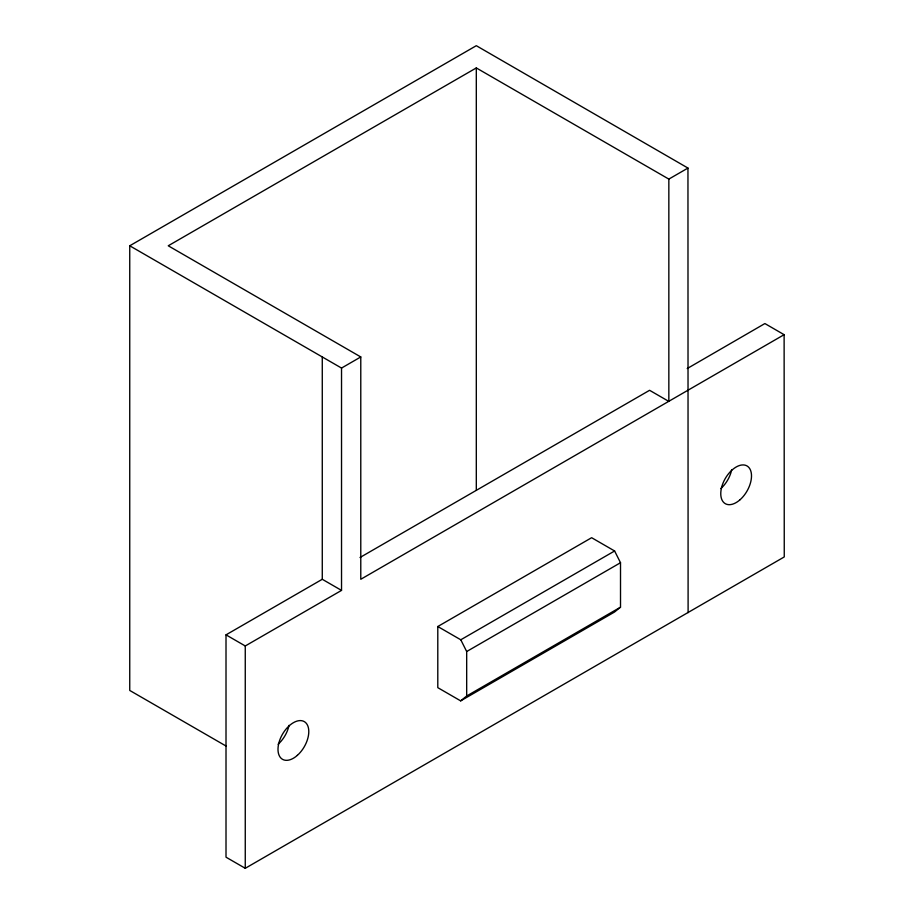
<?xml version="1.0" encoding="UTF-8"?>
<svg xmlns="http://www.w3.org/2000/svg" width="914" height="914" viewBox="0 0 914 914"><rect width="100%" height="100%" fill="white"/><g stroke="black" fill="none" stroke-linecap="round" stroke-linejoin="round"><path stroke-width="1.37" d="M460.667 700.867L466.677 696L620.515 607.182L620.515 562.716L614.608 550.982L591.632 537.706L437.795 626.524L437.795 687.659L460.667 700.867L614.494 612.049L620.515 607.182M687.214 368.548L764.892 323.556L784.121 334.684L784.258 556.934L245.26 868.3L226.009 857.183L226.009 634.853L322.276 579.282L341.528 590.398L341.528 368.068L129.742 245.786L129.742 690.447L226.009 746.018M784.121 334.684L360.779 579.282L360.779 356.951L168.245 245.786L476.308 67.933L668.842 179.098L687.956 168.062L476.308 45.7L129.742 245.786M341.528 368.068L360.779 356.951M360.013 557.494L649.591 390.301L668.842 401.417L668.842 179.098M226.009 634.853L245.26 645.97L341.528 590.398M437.795 626.524L460.782 639.789L614.608 550.982M466.677 696L466.677 651.533L620.515 562.716M460.782 639.789L466.677 651.533M688.105 612.631L687.956 168.062M476.308 67.933L476.308 490.35M322.276 356.951L322.276 579.282M245.26 645.97L245.26 868.3M289.018 725.362A21.787 12.579 -60 0 1 278.13 744.225M731.703 469.693A21.787 12.568 -60.1 0 1 720.826 488.567M297.381 755.341A21.787 12.579 -60 0 0 304.282 721.603A21.787 12.579 -60 0 0 278.519 744.453A21.787 12.579 -60 0 0 297.381 755.341M740.123 499.684A21.787 12.568 -60.1 0 0 747.024 465.946A21.787 12.568 -60.1 0 0 721.283 488.807A21.787 12.568 -60.1 0 0 740.123 499.684"/></g></svg>
